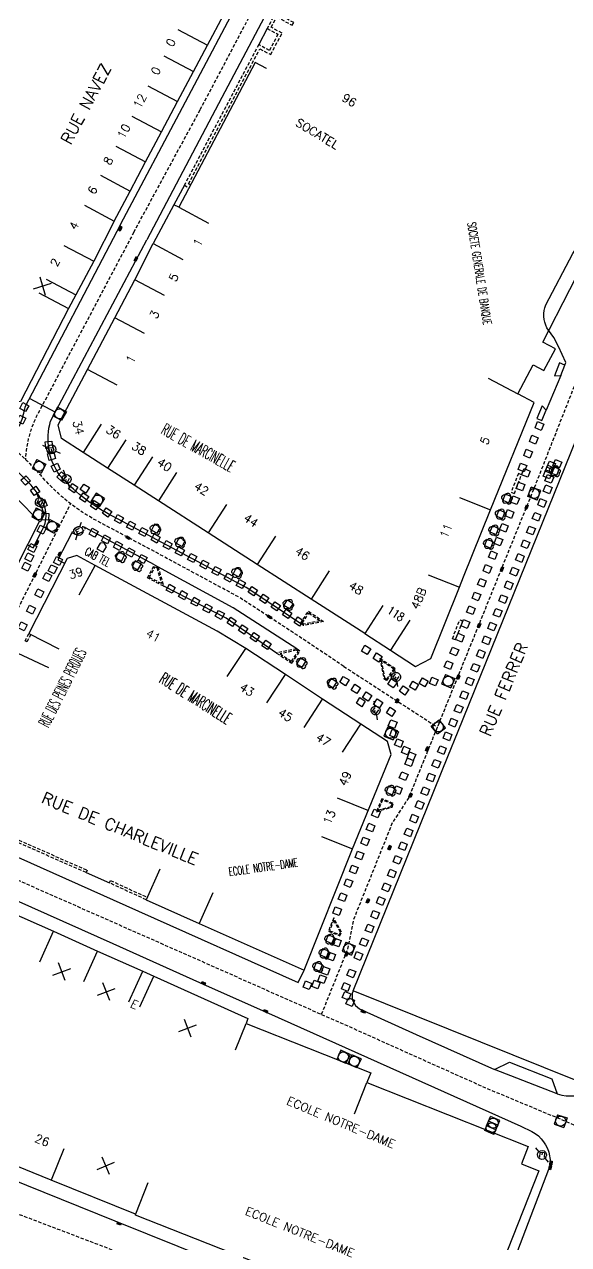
# Model space of a CAD drawing. Header units: millimetres. Extents: x 154999 to 156001, y 121000 to 122001.
# Drawn here: x 155345.1 to 155426.1, y 121637.8 to 121819.5 of the extents above; entities that cross this region are included whole.
import ezdxf
from ezdxf.enums import TextEntityAlignment as Align

# ---------------------------------------------------------------- set-up
doc = ezdxf.new("R2010")
doc.units = ezdxf.units.MM
doc.linetypes.add('DASHED', pattern=[0.75, 0.5, -0.25])
doc.layers.get('0').update_dxf_attribs({"linetype": 'CONTINUOUS'})
for name, color, linetype in [('W0001', 6, 'DASHED'), ('W0008', 7, 'CONTINUOUS'), ('W0100', 7, 'CONTINUOUS'), ('W0112', 1, 'DASHED'), ('W0300', 7, 'CONTINUOUS'), ('W0334', 7, 'CONTINUOUS'), ('W0400', 7, 'CONTINUOUS'), ('W0420', 7, 'CONTINUOUS'), ('W0471', 7, 'CONTINUOUS'), ('W0984', 7, 'CONTINUOUS'), ('W0989', 7, 'CONTINUOUS'), ('W0991', 7, 'CONTINUOUS'), ('W1102', 7, 'CONTINUOUS')]:
    doc.layers.add(name, color=color, linetype=linetype)
doc.styles.get("Standard").update_dxf_attribs({"font": 'romans.shx', "width": 0.85})

# ---------------------------------------------------------------- blocks, each defined once
blk = doc.blocks.new('t991o')
at = {"color": 0, "linetype": 'Continuous'}
for p, q in [((-1, 1), (1, -1)), ((-1, -1), (1, 1))]:
    blk.add_line(p, q, dxfattribs=at)
blk = doc.blocks.new('T300')
for p, q in [((-0.8, 0.51), (-0.86, 0.34)), ((-0.86, 0.34), (-0.86, 0.17)), ((-0.86, 0.17), (-0.74, 0.06)), ((-0.69, 0.63), (-0.8, 0.51)), ((-0.8, -0.06), (-0.74, 0.06)), ((-0.74, 0.06), (-0.69, 0.11)), ((-0.57, 0.69), (-0.69, 0.63)), ((-0.46, 0.69), (-0.57, 0.69)), ((-0.29, 0.63), (-0.46, 0.69)), ((-0.29, 0.63), (-0.17, 0.74)), ((-0.23, 0.57), (-0.29, 0.63)), ((-0.17, 0.74), (-0.06, 0.8)), ((-0.06, 0.8), (0.06, 0.8)), ((0.06, 0.8), (0.23, 0.74)), ((0.23, 0.74), (0.34, 0.63)), ((0.34, 0.63), (0.4, 0.51)), ((0.46, 0.46), (0.34, 0.46)), ((0.4, 0.51), (0.4, 0.46)), ((0.57, 0.4), (0.46, 0.46)), ((0.57, 0.4), (0.69, 0.29)), ((0.69, 0.29), (0.74, 0.17)), ((0.74, 0.06), (0.69, -0.17)), ((0.74, 0.17), (0.74, 0.06)), ((-0.8, -0.17), (-0.8, -0.06)), ((-0.8, -0.23), (-0.8, -0.17)), ((-0.74, -0.34), (-0.8, -0.23)), ((-0.69, -0.4), (-0.74, -0.34)), ((-0.51, -0.46), (-0.69, -0.4)), ((-0.4, -0.46), (-0.51, -0.46)), ((-0.4, -0.46), (-0.34, -0.46)), ((-0.34, -0.46), (-0.34, -0.4)), ((-0.34, -0.51), (-0.34, -0.46)), ((-0.29, -0.63), (-0.34, -0.51)), ((-0.17, -0.74), (-0.29, -0.63)), ((-0.06, -0.8), (-0.17, -0.74)), ((0.06, -0.8), (-0.06, -0.8)), ((0.17, -0.74), (0.06, -0.8)), ((0.23, -0.69), (0.17, -0.74)), ((0.29, -0.46), (0.23, -0.46)), ((0.29, -0.63), (0.23, -0.69)), ((0.46, -0.4), (0.29, -0.46)), ((0.34, -0.51), (0.29, -0.63)), ((0.34, -0.51), (0.34, -0.46)), ((0.57, -0.34), (0.46, -0.4)), ((0.63, -0.29), (0.57, -0.34)), ((0.69, -0.17), (0.63, -0.29))]:
    blk.add_line(p, q)
blk = doc.blocks.new('T420')
for p, q in [((0.75, 0.75), (-0.75, 0.75)), ((-0.75, 0.75), (-0.75, -0.75)), ((0.75, 0.75), (0.75, -0.75)), ((0.75, -0.75), (-0.75, -0.75))]:
    blk.add_line(p, q)
blk.add_ellipse((0, 0), major_axis=(-0.53, 0.53), ratio=1, start_param=3.926991, end_param=10.210176)
blk = doc.blocks.new('t112o')
at = {"color": 0, "linetype": 'Continuous'}
for p, q in [((-0.5, 0.5), (0.5, 0.5)), ((-0.5, -0.5), (-0.5, 0.5)), ((0.5, 0.5), (0.5, -0.5)), ((0.5, -0.5), (-0.5, -0.5))]:
    blk.add_line(p, q, dxfattribs=at)
blk = doc.blocks.new('T400')
for p, q in [((-0.15, 0.3), (0.15, 0.3)), ((-0.15, -0.25), (-0.15, 0.3)), ((-0.15, 0.15), (0.15, 0.15)), ((-0.15, 0), (0.15, 0)), ((0.15, 0.3), (0.15, -0.25)), ((-0.15, -0.15), (0.15, -0.15)), ((-0.15, -0.25), (-0.15, -0.3)), ((-0.15, -0.3), (0.15, -0.3)), ((0.15, -0.3), (0.15, -0.25))]:
    blk.add_line(p, q)
blk = doc.blocks.new('T471')
for p, q in [((-0.333334, 0.333334), (-0.333334, -0.333334)), ((-0.333334, 0.333334), (0.333334, 0.333334)), ((-0.333334, 0), (0, 0)), ((0.500001, 0.500001), (1.000002, 1.000002)), ((-0.500001, -0.500001), (-1.000002, -1.000002)), ((-0.333334, -0.333334), (0.333334, -0.333334))]:
    blk.add_line(p, q)
blk.add_ellipse((0, 0), major_axis=(0.471405, 0.471405), ratio=1, start_param=5.4977871438, end_param=11.780972451)

msp = doc.modelspace()

# ---------------------------------------------------------------- linework, layer by layer
at = {"layer": 'W0001'}
msp.add_lwpolyline([(155361.41, 121788.58), (155371.31, 121806.84), (155380.25, 121823.76, 0.389728), (155379.24, 121829.09), (155359.09, 121841.43), (155334.38, 121856.72), (155305.07, 121874.52), (155276.06, 121892.36, 0.359334)], format="xyb", dxfattribs=at)
at = {"layer": 'W0001', "flags": 128}
for points in [[(155392.66, 121723.94), (155385.94, 121728.44), (155377.16, 121734.19), (155365.33, 121740.58), (155355.93, 121745.61, -0.091119), (155347.95, 121751.97, 0.02347), (155345.18, 121754.86), (155328.86, 121770.4), (155303.26, 121795.63), (155300.55, 121796.56), (155284.17, 121812.74), (155283.37, 121815.26), (155249.32, 121848.79)], [(155361.41, 121788.58), (155347.11, 121761.5, 0.112789), (155345.3, 121754.75, 0.653971)], [(155308.17, 121651.94), (155314.29, 121650.47), (155314.29, 121650.47), (155321.28, 121649.15), (155331.01, 121646.66), (155342.91, 121642.9), (155357.56, 121637.32), (155369.5, 121632.54), (155380.44, 121628.12), (155392.48, 121623.31), (155424.22, 121610.5), (155452.32, 121600.87, -0.071556), (155459.87, 121597.01), (155473.69, 121589.42)]]:
    msp.add_lwpolyline(points, format="xyb", dxfattribs=at)
for points in [[(155435.74, 121787.96), (155421.39, 121751.52), (155418.93, 121745.4), (155404.42, 121709.55), (155402.34, 121704.41), (155399.88, 121700.63), (155394.09, 121686.2), (155393.24, 121681.83), (155389.32, 121672.11)], [(155341.52, 121727.19), (155352.01, 121748.14)], [(155392.66, 121723.94), (155406.59, 121714.9)], [(155435.27, 121652.17), (155413.84, 121661.13), (155402.18, 121666.36), (155393.76, 121670.15), (155382.68, 121675.03), (155373.42, 121679.16), (155327.31, 121699.54), (155320.65, 121702.81)]]:
    msp.add_lwpolyline(points, dxfattribs=at)
at = {"layer": 'W0008'}
for points in [[(155359.43, 121789.71), (155369.1, 121808), (155378.09, 121825.03, 0.385986), (155377.81, 121827.03), (155357.78, 121839.3), (155333.08, 121854.59), (155303.78, 121872.38), (155284.45, 121883.99, 0.352936), (155275.82, 121881.78), (155269.49, 121872.37)], [(155384.86, 121825.79), (155385.13, 121826.22, 0.379989), (155383.51, 121825.65), (155374.54, 121808.62), (155363.38, 121787.45)], [(155359.43, 121789.71), (155345.18, 121762.55, -0.060973), (155344.51, 121760.07, -0.04845), (155344.23, 121759.55)], [(155425.55, 121768.79), (155425.73, 121769.2), (155424.64, 121771.58), (155423.94, 121772.9), (155422.89, 121774.34, -0.214996), (155422.73, 121777.77), (155426.74, 121785.41), (155427.25, 121786.15), (155427.98, 121786.73), (155432.76, 121789.98), (155433.54, 121790.6)], [(155386.21, 121730.34), (155378.14, 121735.7), (155357.62, 121746.65, -0.08726), (155350.43, 121752.35, -0.234867), (155349.04, 121760.45), (155363.38, 121787.45)], [(155345.62, 121742.03), (155346.45, 121741.6), (155347.8, 121744.22, 0.267174), (155347.8, 121748.56, 0.071935), (155345.47, 121751.59), (155334.43, 121762.45, 0.47302), (155328.27, 121761.33), (155326.53, 121758.42), (155327.14, 121758.08)], [(155394.04, 121675.63, 0.376917), (155395.02, 121672.97), (155403.43, 121669.15), (155415.08, 121663.91), (155417.34, 121665.01), (155423.64, 121662.52), (155424.42, 121660.27, 0.177717), (155429.8, 121660.68, 0.060798), (155432.72, 121662.47, 0.113706), (155435.34, 121665.74), (155437.44, 121670.66), (155439.93, 121676.35), (155442.21, 121680.88), (155445.32, 121686.42), (155449.58, 121693.25), (155449.05, 121695.72), (155450.91, 121698.64)], [(155420.67, 121654.7, -0.221529), (155423.3, 121651.04, -0.135212), (155423.13, 121649.01), (155414.29, 121625.85, -0.230207), (155411.52, 121623.23), (155408.56, 121622.24, -0.192485), (155406.01, 121622.27), (155358.62, 121641.35), (155329.48, 121653.11), (155328.33, 121653.49), (155326.58, 121653.94), (155322.13, 121654.94, -0.417501), (155321.3, 121656.22), (155327.39, 121692.39, -0.47997), (155331.69, 121694.56), (155358.29, 121682.67), (155372.19, 121676.42), (155381.45, 121672.28), (155419.02, 121655.46), (155420.67, 121654.7)]]:
    msp.add_lwpolyline(points, format="xyb", dxfattribs=at)
for points in [[(155424.94, 121767.26), (155422.8, 121762.08)], [(155364.51, 121739.06), (155354.23, 121744.57)], [(155352.19, 121743.84), (155350.11, 121739.79), (155351.12, 121739.29)], [(155385.67, 121726.54), (155376.18, 121732.68), (155365.01, 121738.78)], [(155322.22, 121705.37), (155333.48, 121700.37), (155342.29, 121696.39), (155362.13, 121687.49), (155385.89, 121676.89), (155386.75, 121678.71)]]:
    msp.add_lwpolyline(points, dxfattribs=at)
at = {"layer": 'W0100'}
for points in [[(155358.49, 121790.25), (155360.87, 121794.69), (155363.17, 121799.07), (155365.54, 121803.52), (155367.94, 121808.03), (155370.3, 121812.52), (155372.38, 121816.43), (155377.23, 121825.62), (155372.61, 121828.38), (155368.11, 121831.18), (155363.51, 121833.96), (155351.6, 121841.21), (155344.78, 121845.46), (155338.2, 121849.64), (155318.46, 121862), (155312.79, 121865.56), (155303.86, 121870.67), (155282.92, 121883.12), (155278.09, 121881.76), (155271.57, 121868.58)], [(155381.16, 121812.94), (155381.16, 121812.94), (155381.16, 121812.94), (155379.48, 121813.83), (155368.1, 121792.29), (155367.38, 121792.67), (155364.32, 121786.91)], [(155395.79, 121728.82), (155387.8, 121733.95), (155379.8, 121739.11), (155372.49, 121743.82), (155365.08, 121748.6), (155361.48, 121750.91), (155357.52, 121753.44), (155353.87, 121755.78), (155350.66, 121757.86), (155350.15, 121759.88), (155354.53, 121768.15), (155358.59, 121775.86), (155361.56, 121781.48), (155364.32, 121786.91)], [(155409.67, 121714.28), (155434.05, 121774.52), (155447.65, 121769.04), (155446.2, 121765.44), (155449.48, 121764.12), (155448, 121760.44), (155457.74, 121756.52), (155456.33, 121753.02), (155459.63, 121751.69), (155458.12, 121747.93), (155462.79, 121746.17)], [(155338.8, 121728.53), (155340.7, 121732.39), (155347.39, 121745.49), (155343.96, 121748.97), (155340.66, 121752.22), (155337.15, 121755.55), (155331.66, 121760.8), (155328.46, 121760.33), (155320.59, 121747.03), (155313.99, 121735.16), (155311.91, 121731.44)], [(155389.52, 121719.05), (155383.97, 121722.71), (155378.09, 121726.6), (155373.8, 121729.16), (155355.69, 121738.98), (155352.93, 121740.46), (155351.49, 121740.01), (155345.82, 121728.83), (155350.28, 121726.57)], [(155365.31, 121693.75), (155363.27, 121689.19), (155371.14, 121685.66), (155386.75, 121678.71), (155393.97, 121696.76), (155399.74, 121710.81), (155399.15, 121712.74), (155395.19, 121715.34), (155389.52, 121719.05)], [(155443.61, 121704.16), (155443.61, 121704.16), (155441.25, 121697.16), (155427.23, 121662.26), (155394.04, 121675.63), (155408.16, 121710.54), (155409.68, 121714.29)], [(155342.6, 121687.56), (155349.48, 121684.51), (155356.02, 121681.55), (155362.74, 121678.55), (155364.38, 121677.81), (155378.41, 121671.51), (155378.12, 121670.76), (155396.71, 121663.43), (155396.1, 121661.96), (155420.12, 121652.46), (155419.09, 121649.87), (155421.69, 121648.84), (155412.35, 121625.22)], [(155420.06, 121652.48), (155420.09, 121652.4)], [(155408.71, 121623.64), (155361.68, 121642.22), (155361.69, 121642.39), (155349.14, 121647.44), (155342.68, 121650.07)]]:
    msp.add_lwpolyline(points, dxfattribs=at)
for points in [[(155358.49, 121790.25), (155355.46, 121784.28), (155352.79, 121779.26), (155351.71, 121777.21), (155344.57, 121763.39), (155342.9, 121763.14), (155337.43, 121768.6), (155327.12, 121778.83), (155321.89, 121783.99), (155317.73, 121788.11), (155310.01, 121795.8), (155306.62, 121799.12), (155302.29, 121803.42), (155296.78, 121808.95), (155293.26, 121812.27), (155289.9, 121815.55), (155283.13, 121822.22), (155280.16, 121825.07), (155276.83, 121828.31), (155269.92, 121835.16), (155261.26, 121843.73, -0.470105), (155262.35, 121849.8), (155268.04, 121861.05), (155271.57, 121868.58)], [(155395.79, 121728.82), (155399.62, 121726.35), (155403.36, 121723.91), (155405.61, 121725.13), (155409.86, 121735.72), (155410.5, 121737.27), (155414.51, 121747.23), (155420.99, 121763.24), (155418.55, 121764.5), (155420.87, 121768.85), (155422.45, 121768.01), (155424.15, 121771.21), (155422.28, 121772.23), (155430.34, 121787.89, 0.213811), (155428.14, 121790.69, 0.334235)]]:
    msp.add_lwpolyline(points, format="xyb", dxfattribs=at)
msp.add_lwpolyline([(155356.88, 121740.92), (155357.34, 121741.76), (155357.03, 121742.33), (155356.4, 121742.3), (155355.92, 121741.43)], close=True, dxfattribs=at)
at = {"layer": 'W0112'}
for points in [[(155369.86, 121795.62), (155369.55, 121795.79), (155380.18, 121815.9), (155381.79, 121815.04), (155383.48, 121818.24), (155381.87, 121819.1), (155382.67, 121820.64), (155385, 121819.39), (155385.22, 121819.79), (155382.48, 121821.26), (155381.27, 121818.92), (155382.87, 121818.06), (155381.6, 121815.65), (155380, 121816.51), (155368.94, 121795.6), (155369.65, 121795.22)], [(155346.09, 121728.69), (155345.49, 121727.57), (155345.23, 121727.72), (155345.82, 121728.83)], [(155341.55, 121699.28), (155354.47, 121693.59), (155354.32, 121693.23), (155341.4, 121698.93)], [(155363.27, 121689.19), (155357.8, 121691.7), (155357.96, 121692.05), (155363.43, 121689.54)]]:
    msp.add_lwpolyline(points, dxfattribs=at)
for points in [[(155418.05, 121749.68), (155419.12, 121752.47), (155418.66, 121752.68), (155417.58, 121749.9)], [(155365.01, 121738.78), (155365.87, 121735.87), (155363.45, 121737.12), (155364.51, 121739.06)], [(155364.85, 121738.64), (155365.55, 121736.26), (155363.73, 121737.2), (155364.59, 121738.78)], [(155389.67, 121730.62), (155386.68, 121730.02), (155386.21, 121730.34), (155387.41, 121732.15)], [(155389.16, 121730.72), (155386.72, 121730.23), (155386.48, 121730.39), (155387.46, 121731.87)], [(155408.84, 121728.06), (155409.91, 121730.85), (155410.35, 121730.71), (155409.27, 121727.91)], [(155386.14, 121726.21), (155385.67, 121726.54), (155382.67, 121725.92), (155384.93, 121724.41)], [(155385.87, 121726.16), (155385.63, 121726.33), (155383.18, 121725.82), (155384.88, 121724.69)], [(155398.04, 121725.11), (155398.62, 121722.15), (155399.09, 121721.83), (155400.33, 121723.57)], [(155398.24, 121724.8), (155398.74, 121722.23), (155399.06, 121722.02), (155400.13, 121723.54)], [(155397.53, 121702.3), (155399.84, 121702.99), (155400.03, 121703.53), (155398.33, 121704.23)], [(155397.78, 121702.52), (155399.73, 121703.1), (155399.86, 121703.45), (155398.41, 121704.05)], [(155392.1, 121683.82), (155392.32, 121684.36), (155391.16, 121686.48), (155390.37, 121684.5)], [(155392.02, 121684), (155392.16, 121684.35), (155391.18, 121686.15), (155390.56, 121684.58)]]:
    msp.add_lwpolyline(points, close=True, dxfattribs=at)
msp.add_lwpolyline([(155354.23, 121744.57, 0.433902), (155352.19, 121743.84, 0.433047), (155354.23, 121744.57)], format="xyb", dxfattribs=at)
at = {"layer": 'W0334'}
for points in [[(155381.27, 121818.92), (155380, 121816.51)], [(155368.94, 121795.6), (155367.38, 121792.67)], [(155345.87, 121763.87), (155349.75, 121761.78)], [(155354.32, 121693.23), (155357.8, 121691.7)]]:
    msp.add_lwpolyline(points, dxfattribs=at)
for points in [[(155424.02, 121767.21), (155424.94, 121767.26), (155425.55, 121768.79), (155424.77, 121769.13)], [(155421.4, 121760.87), (155422.15, 121760.53), (155422.8, 121762.08), (155422.2, 121762.75)], [(155423.45, 121752.78), (155424.37, 121752.41), (155424.73, 121753.32), (155423.81, 121753.7)], [(155353.99, 121751.09), (155354.82, 121750.57), (155354.29, 121749.73), (155353.46, 121750.26)], [(155416.31, 121748.69), (155417.22, 121748.31), (155417.58, 121749.22), (155416.67, 121749.6)], [(155415.37, 121746.32), (155416.28, 121745.94), (155416.65, 121746.86), (155415.73, 121747.23)], [(155364.03, 121744.21), (155364.91, 121743.75), (155365.38, 121744.63), (155364.5, 121745.09)], [(155414.41, 121743.95), (155415.32, 121743.57), (155415.68, 121744.48), (155414.77, 121744.86)], [(155367.71, 121742.26), (155368.59, 121741.8), (155369.05, 121742.68), (155368.17, 121743.14)], [(155413.61, 121741.94), (155414.53, 121741.56), (155414.89, 121742.48), (155413.97, 121742.85)], [(155360.05, 121740.5), (155359.17, 121740.98), (155358.7, 121740.1), (155359.57, 121739.62)], [(155362.52, 121739.18), (155361.64, 121739.66), (155361.16, 121738.78), (155362.04, 121738.3)], [(155376.18, 121737.73), (155377.06, 121737.27), (155377.53, 121738.15), (155376.65, 121738.61)], [(155385.11, 121733.32), (155384.57, 121732.49), (155383.75, 121733.02), (155384.28, 121733.85)], [(155386.47, 121723.8), (155387.03, 121724.64), (155386.21, 121725.19), (155385.65, 121724.34)], [(155391.06, 121720.75), (155391.63, 121721.59), (155390.81, 121722.14), (155390.24, 121721.29)], [(155394.54, 121718.46), (155395.06, 121719.31), (155395.84, 121718.78), (155395.33, 121717.93)], [(155398.98, 121705.21), (155399.89, 121704.83), (155400.25, 121705.74), (155399.34, 121706.12)], [(155389.98, 121683.05), (155390.9, 121682.67), (155391.26, 121683.58), (155390.35, 121683.96)], [(155389.15, 121680.98), (155390.07, 121680.6), (155390.43, 121681.51), (155389.51, 121681.89)], [(155388.2, 121678.96), (155389.12, 121678.58), (155389.48, 121679.5), (155388.56, 121679.87)]]:
    msp.add_lwpolyline(points, close=True, dxfattribs=at)
at = {"layer": 'W0334', "flags": 128}
for points in [[(155382.67, 121725.92), (155375.17, 121731.12), (155365.87, 121735.87)], [(155424.42, 121660.27), (155415.08, 121663.91)]]:
    msp.add_lwpolyline(points, dxfattribs=at)
at = {"layer": 'W1102'}
for p, q in [((155367.97, 121818.78), (155372.38, 121816.43)), ((155365.88, 121814.85), (155370.3, 121812.52)), ((155363.52, 121810.37), (155367.94, 121808.03)), ((155361.12, 121805.87), (155365.54, 121803.52)), ((155358.74, 121801.39), (155363.17, 121799.07)), ((155356.47, 121797.06), (155360.87, 121794.69)), ((155354.08, 121792.62), (155358.49, 121790.25)), ((155368.1, 121792.29), (155372.51, 121789.92)), ((155351.03, 121786.62), (155355.46, 121784.28)), ((155364.32, 121786.91), (155368.72, 121784.54)), ((155348.37, 121781.6), (155352.79, 121779.26)), ((155365.98, 121779.15), (155361.56, 121781.48)), ((155347.29, 121779.55), (155351.71, 121777.21)), ((155363.01, 121773.52), (155358.59, 121775.86)), ((155358.95, 121765.81), (155354.53, 121768.15)), ((155356.58, 121759.99), (155353.87, 121755.78)), ((155360.21, 121757.65), (155357.52, 121753.44)), ((155364.18, 121755.12), (155361.48, 121750.91)), ((155367.79, 121752.8), (155365.08, 121748.6)), ((155375.19, 121748.02), (155372.49, 121743.82)), ((155409.87, 121749.1), (155414.51, 121747.23)), ((155382.51, 121743.31), (155379.8, 121739.11)), ((155353.3, 121734.59), (155355.69, 121738.98)), ((155390.51, 121738.16), (155387.8, 121733.95)), ((155402.49, 121730.8), (155399.62, 121726.35)), ((155375.33, 121722.42), (155378.09, 121726.6)), ((155348.76, 121723.73), (155344.23, 121725.85)), ((155381.22, 121718.53), (155383.97, 121722.71)), ((155386.78, 121714.86), (155389.52, 121719.05)), ((155392.45, 121711.15), (155395.19, 121715.34)), ((155389.33, 121698.62), (155393.97, 121696.76)), ((155373.18, 121690.23), (155371.14, 121685.66)), ((155347.45, 121679.94), (155349.48, 121684.51)), ((155353.96, 121677), (155356.02, 121681.55)), ((155360.7, 121673.98), (155362.74, 121678.55)), ((155362.33, 121673.25), (155364.38, 121677.81)), ((155376.55, 121666.86), (155378.12, 121670.76)), ((155394.24, 121657.32), (155396.1, 121661.96)), ((155351, 121652.08), (155349.14, 121647.44)), ((155363.51, 121647.05), (155361.69, 121642.39))]:
    msp.add_line(p, q, dxfattribs=at)
at = {"layer": 'W1102', "flags": 128}
for points in [[(155414.14, 121766.85), (155418.55, 121764.5)], [(155405.22, 121737.58), (155409.86, 121735.72)], [(155398.5, 121733.02), (155395.79, 121728.82)], [(155391.69, 121704.37), (155396.32, 121702.48)]]:
    msp.add_lwpolyline(points, dxfattribs=at)

# ---------------------------------------------------------------- block references
at = {"layer": 'W0112'}
for p, rotation in [((155345.11, 121762.54), 242.055715049637), ((155344.68, 121760.67), 242.055715049637), ((155421.78, 121759.73), 68.15338895172741), ((155348.78, 121756.92), 95.65212432537652), ((155420.93, 121757.69), 68.15338895172741), ((155349.17, 121755.22), 16.06521602040608), ((155420.09, 121755.61), 68.15338895172741), ((155349.81, 121753.54), 115.9807247003271), ((155419.24, 121753.55), 68.15338895172741), ((155419.77, 121752.74), 68.15338895172736), ((155423.01, 121752.54), 67.2613928785335), ((155423.3, 121753.25), 67.2613928785335), ((155423.52, 121753.86), 67.2613928785335), ((155424.45, 121754.1), 67.2613928785335), ((155345.33, 121751.61), 131.738438680496), ((155350.68, 121752.18), 136.5290180000868), ((155418.96, 121750.72), 68.15338895172736), ((155423.25, 121751.85), 67.2613928785335), ((155346.73, 121750.06), 34.35239735725926), ((155352.41, 121750.49), 145.86156354333), ((155354.01, 121749.08), 145.86156354333), ((155423.01, 121750.3), 247.931917948966), ((155347.87, 121748.15), 25.61099394093791), ((155355.65, 121747.94), 145.86156354333), ((155418.14, 121748.67), 68.15338895172736), ((155422.18, 121748.26), 247.931917948966), ((155348.26, 121746.25), 356.8240794720491), ((155357.43, 121746.86), 145.86156354333), ((155359.2, 121745.87), 151.893977134797), ((155417.32, 121746.63), 68.15338895172736), ((155421.36, 121746.22), 247.931917948966), ((155347.71, 121744.31), 62.68467639509439), ((155355.43, 121743.83), 151.814484241849), ((155361.01, 121744.89), 151.893977134797), ((155362.84, 121743.95), 151.893977134797), ((155416.5, 121744.58), 68.15338895172736), ((155420.53, 121744.17), 247.931917948966), ((155357.28, 121742.84), 151.814484241849), ((155359.06, 121741.89), 151.814484241849), ((155364.66, 121742.98), 151.893977134797), ((155366.46, 121742), 151.893977134797), ((155415.68, 121742.53), 68.15338895172736), ((155419.7, 121742.13), 247.931917948966), ((155345.86, 121740.18), 63.8104648056621), ((155346.32, 121741.55), 63.8104648056621), ((155360.9, 121740.9), 151.814484241849), ((155362.72, 121739.93), 151.814484241849), ((155368.27, 121741.05), 151.893977134797), ((155370.1, 121740.07), 151.893977134797), ((155414.86, 121740.49), 68.15338895172736), ((155418.87, 121740.08), 247.931917948966), ((155345.43, 121738.79), 63.8104648056621), ((155349.33, 121738.41), 63.8104648056621), ((155350.15, 121739.64), 63.8104648056621), ((155371.91, 121739.09), 151.893977134797), ((155373.72, 121738.14), 151.893977134797), ((155414.04, 121738.44), 68.15338895172736), ((155418.04, 121738.04), 247.931917948966), ((155348.56, 121737.25), 63.8104648056621), ((155375.55, 121737.16), 151.893977134797), ((155377.35, 121736.19), 151.893977134797), ((155413.22, 121736.39), 68.15338895172736), ((155347.35, 121734.83), 63.8104648056621), ((155366.92, 121735.5), 151.893977134797), ((155368.75, 121734.54), 151.893977134797), ((155379.13, 121735.14), 146.400286703076), ((155412.4, 121734.35), 68.15338895172736), ((155417.21, 121736), 247.931917948966), ((155370.59, 121733.56), 151.893977134797), ((155372.39, 121732.57), 151.893977134797), ((155380.82, 121734.01), 146.400286703076), ((155382.54, 121732.88), 146.400286703076), ((155416.38, 121733.95), 247.931917948966), ((155346.13, 121732.39), 63.8104648056621), ((155374.22, 121731.6), 151.893977134797), ((155384.25, 121731.74), 146.400286703076), ((155411.58, 121732.3), 68.15338895172736), ((155415.56, 121731.91), 247.931917948966), ((155344.88, 121729.89), 63.8104648056621), ((155375.98, 121730.56), 146.400286703076), ((155377.69, 121729.42), 146.400286703076), ((155385.95, 121730.61), 146.400286703076), ((155410.76, 121730.25), 68.15338895172736), ((155414.73, 121729.87), 247.931917948966), ((155379.43, 121728.29), 146.400286703076), ((155381.18, 121727.14), 146.400286703076), ((155409.94, 121728.21), 68.15338895172736), ((155413.9, 121727.82), 247.931917948966), ((155395.98, 121726.39), 238.89766642597), ((155397.71, 121725.26), 238.89766642597), ((155409.12, 121726.16), 67.12108860095299), ((155413.07, 121725.78), 247.931917948966), ((155408.26, 121724.13), 67.12108860095299), ((155412.24, 121723.74), 247.931917948966), ((155392.76, 121721.74), 238.89766642597), ((155406.05, 121721.68), 337.5645315953926), ((155411.41, 121721.69), 247.931917948966), ((155394.46, 121720.58), 238.89766642597), ((155399.91, 121721.43), 55.11329541855076), ((155401.63, 121720.36), 325.9940723273936), ((155403.12, 121721.07), 330.0442963233544), ((155404.56, 121721.57), 330.1436589210314), ((155396.15, 121719.44), 146.84189684113), ((155397.76, 121718.41), 146.84189684113), ((155410.59, 121719.65), 247.931917948966), ((155399.69, 121717.15), 146.84189684113), ((155409.76, 121717.61), 247.931917948966), ((155399.94, 121715.34), 67.93913512829761), ((155408.93, 121715.56), 247.931917948966), ((155400.15, 121713.92), 157.509250372813), ((155408.1, 121713.52), 247.931917948966), ((155400.87, 121712.51), 157.509250372813), ((155401.89, 121711.41), 157.509250372813), ((155407.27, 121711.48), 247.931917948966), ((155402.4, 121709.66), 157.509250372813), ((155402.73, 121710.56), 157.509250372813), ((155406.44, 121709.43), 247.931917948966), ((155401.57, 121707.59), 157.509250372813), ((155405.62, 121707.39), 247.931917948966), ((155400.72, 121705.52), 157.509250372813), ((155404.79, 121705.35), 247.931917948966), ((155397.46, 121702.05), 68.1910389806853), ((155403.96, 121703.3), 247.931917948966), ((155396.65, 121699.94), 68.1910389806853), ((155403.13, 121701.26), 247.931917948966), ((155402.3, 121699.22), 247.931917948966), ((155395.84, 121697.88), 68.1910389806853), ((155401.47, 121697.17), 247.931917948966), ((155395, 121695.78), 248.320713657233), ((155400.64, 121695.13), 247.931917948966), ((155394.15, 121693.7), 248.320713657233), ((155399.82, 121693.09), 247.931917948966), ((155393.35, 121691.67), 248.320713657233), ((155398.99, 121691.04), 247.931917948966), ((155392.49, 121689.58), 248.320713657233), ((155398.16, 121689), 247.931917948966), ((155391.68, 121687.49), 248.320713657233), ((155397.33, 121686.95), 247.931917948966), ((155396.5, 121684.91), 247.931917948966), ((155391.62, 121682.83), 249.5205089120786), ((155395.67, 121682.87), 247.931917948966), ((155390.78, 121680.74), 248.8934243508226), ((155394.85, 121680.82), 247.931917948966), ((155389.94, 121678.59), 249.1057300338299), ((155393.79, 121678.21), 67.6967488469631), ((155387.26, 121676.46), 247.6833072219924), ((155388.53, 121676.55), 249.6850101868627), ((155389.43, 121677.36), 248.6381990037018), ((155392.97, 121676.2), 67.6967488469631), ((155393.07, 121674.9), 67.6967488469631), ((155393.62, 121673.95), 67.6967488469631)]:
    msp.add_blockref('t112o', p, dxfattribs=dict(at, rotation=rotation))
at = {"layer": 'W0300'}
for p, rotation in [((155424.05, 121753.07), 157.534576739853), ((155416.91, 121748.97), 157.534576739853), ((155415.97, 121746.61), 157.534576739853), ((155364.6, 121744.4), 152.156076421192), ((155415.01, 121744.23), 157.534576739853), ((155368.27, 121742.45), 152.156076421192), ((155414.21, 121742.23), 157.534576739853), ((155359.45, 121740.29), 151.500900917125), ((155361.91, 121738.97), 151.500900917125), ((155376.75, 121737.92), 152.156076421192), ((155384.38, 121733.2), 147.212318850762), ((155386.37, 121724.53), 147.212318850762), ((155390.96, 121721.47), 147.212318850762), ((155399.58, 121705.49), 157.534576739853), ((155390.59, 121683.33), 157.534576739853), ((155389.75, 121681.26), 157.534576739853), ((155388.8, 121679.25), 157.534576739853)]:
    msp.add_blockref('T300', p, dxfattribs=dict(at, rotation=rotation))
at = {"layer": 'W0400'}
for p, rotation in [((155359.41, 121789.09), 151.9282763634549), ((155361.73, 121784.57), 151.9282763634549), ((155419.87, 121747.67), 338.996011664533), ((155347.01, 121742.34), 152.6846763950944), ((155360.55, 121743.11), 241.814484241849), ((155350.41, 121740.68), 332.873828919489), ((155416.2, 121738.42), 338.996011664533), ((155346.68, 121737.53), 153.8104648056621), ((155381.61, 121731.32), 236.400286703076), ((155412.8, 121730.04), 338.996011664533), ((155409.69, 121722.32), 157.121088600953), ((155400.61, 121718.78), 157.8706691237746), ((155405.09, 121711.62), 158.1468803890477), ((155402.61, 121704.73), 157.6967488469631), ((155399.47, 121696.93), 157.6967488469631), ((155396.26, 121689), 157.6967488469631), ((155393.06, 121681.08), 157.6967488469631), ((155371.79, 121676.75), 65.79008203574602), ((155381.04, 121672.6), 65.91631126633305), ((155395.56, 121672.55), 245.582475361813), ((155423.38, 121649.29), 164.9702017436966), ((155423.5, 121649.98), 355.294856797652), ((155359.22, 121640.97), 248.059524017909)]:
    msp.add_blockref('T400', p, dxfattribs=dict(at, rotation=rotation))
at = {"layer": 'W0420'}
for p, rotation in [((155350.37, 121761.54), 331.7251079599441), ((155347.31, 121753.74), 62.68467639509439), ((155356.04, 121748.71), 327.513176918499), ((155421, 121749.67), 248.996011664533), ((155347.23, 121746.53), 62.68467639509439), ((155349.26, 121744.78), 62.68467639509439), ((155408.21, 121721.73), 67.12108860095299), ((155406.73, 121714.93), 217.97216144918), ((155399.61, 121713.98), 67.93913512829761), ((155393.39, 121681.92), 67.6967488469631), ((155392.6, 121665.78), 335.916311266333), ((155394.24, 121665.13), 335.916311266333), ((155414.89, 121655.93), 247.3956436749089), ((155424.94, 121656.23), 70.94375431282921), ((155414.61, 121655.23), 247.3956436749089)]:
    msp.add_blockref('T420', p, dxfattribs=dict(at, rotation=rotation))
at = {"layer": 'W0471'}
for p, rotation in [((155349.16, 121756.26), 110.567666588071), ((155351.41, 121751.82), 62.9569808441658), ((155347.44, 121748.37), 62.9569808441658), ((155353.18, 121744.09), 26.999550655247), ((155400.44, 121722.36), 54.57485690758109), ((155397.4, 121717.37), 54.57485690758109), ((155422.16, 121651.19), 265.294856797652)]:
    msp.add_blockref('T471', p, dxfattribs=dict(at, rotation=rotation))
at = {"layer": 'W0991'}
for p, rotation in [((155347.83, 121780.58), 332.0862270776062), ((155350.7, 121678.47), 65.7015999987644), ((155357.33, 121675.49), 65.91456326668722), ((155369.44, 121670.06), 65.79361936999187), ((155357.26, 121649.56), 68.11038009905336)]:
    msp.add_blockref('t991o', p, dxfattribs=dict(at, rotation=rotation))

# ---------------------------------------------------------------- texts
at = {"layer": 'W0984'}
for s, rotation, p in [('SOCATEL', 329.0658, (155388.74, 121803.25)), ('E', 335.829, (155361.51, 121673.62)), ('ECOLE NOTRE-DAME', 337.3939, (155392.26, 121656.03)), ('ECOLE NOTRE-DAME', 338.1104, (155386.13, 121639.72))]:
    msp.add_text(s, height=1.25, rotation=rotation, dxfattribs=at).set_placement(p, align=Align.MIDDLE)
for s, rotation, width, p in [('SOCIETE GENERALE DE BANQUE', 278.9277, 0.5, (155412.81, 121782.44)), ('CAB TEL', 331.6595, 0.5, (155356.06, 121740.24)), ('ECOLE NOTRE-DAME', 7.9253, 0.6, (155380.69, 121694.06))]:
    msp.add_text(s, height=1.25, rotation=rotation, dxfattribs=dict(at, width=width)).set_placement(p, align=Align.MIDDLE)
at = {"layer": 'W0989'}
for s, rotation, p in [('RUE NAVEZ', 61.9404, (155354.31, 121807.7)), ('RUE FERRER', 67.4483, (155416.46, 121720.53)), ('RUE DE CHARLEVILLE', 337.8953, (155359.35, 121699.82))]:
    msp.add_text(s, height=1.75, rotation=rotation, dxfattribs=at).set_placement(p, align=Align.MIDDLE)
for s, rotation, width, p in [('RUE DE MARCINELLE', 330.7228, 0.5, (155371.01, 121756.5)), ('RUE DES PEINES PERDUES', 63.389, 0.4, (155350.79, 121720.78)), ('RUE DE MARCINELLE', 327.8972, 0.5, (155370.63, 121719.18))]:
    msp.add_text(s, height=1.75, rotation=rotation, dxfattribs=dict(at, width=width)).set_placement(p, align=Align.MIDDLE)
at = {"layer": 'W0991'}
for s, rotation, p in [('0', 61.7227, (155366.92, 121816.82)), ('0', 61.7227, (155364.7, 121812.61)), ('12', 61.7227, (155362.32, 121808.12)), ('96', 329.0658, (155393.48, 121808.24)), ('10', 61.7227, (155359.93, 121803.63)), ('8', 61.7227, (155357.61, 121799.22)), ('6', 61.7227, (155355.28, 121794.84)), ('4', 63.0604, (155352.52, 121789.55)), ('1', 61.7193, (155370.96, 121787.04)), ('2', 62.0925, (155349.7, 121784.09)), ('5', 63.0378, (155367.36, 121781.86)), ('3', 62.1743, (155364.5, 121776.34)), ('1', 62.2198, (155360.98, 121769.67)), ('34', 284.2652, (155353.18, 121759.5)), ('36', 327.2485, (155358.39, 121758.82)), ('38', 327.4674, (155362.2, 121756.38)), ('5', 65.993, (155413.67, 121757.55)), ('40', 327.2545, (155365.99, 121753.96)), ('42', 327.183, (155371.49, 121750.41)), ('44', 327.2161, (155378.85, 121745.67)), ('11', 68.1093, (155407.87, 121744.13)), ('46', 327.2241, (155386.51, 121740.74)), ('39', 17.3368, (155352.78, 121737.83)), ('48', 327.2609, (155394.5, 121735.59)), ('48B', 68.138, (155403.81, 121734.07)), ('41', 331.0827, (155364.32, 121728.51)), ('43', 326.5494, (155378.27, 121720.48)), ('45', 326.589, (155383.99, 121716.7)), ('47', 326.8419, (155389.62, 121713.01)), ('49', 67.6967, (155392.87, 121707.24)), ('13', 67.6985, (155390.51, 121701.5)), ('26', 337.8135, (155347.79, 121653.38))]:
    msp.add_text(s, height=1.25, rotation=rotation, dxfattribs=at).set_placement(p, align=Align.MIDDLE)
at = {"layer": 'W0991', "width": 0.8}
msp.add_text('118', height=1.25, rotation=327.18, dxfattribs=at).set_placement((155400.42, 121731.78), align=Align.MIDDLE)

doc.saveas('drawing.dxf')
